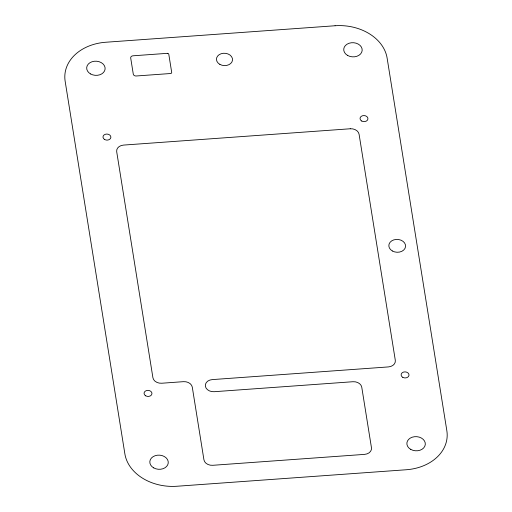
<?xml version="1.0" encoding="UTF-8"?>
<svg xmlns="http://www.w3.org/2000/svg" width="512" height="512" viewBox="0 0 512 512"><rect width="100%" height="100%" fill="white"/><g stroke="black" fill="none" stroke-linecap="round" stroke-linejoin="round"><path stroke-width="0.77" d="M335.072 25.747L105.766 42.246A46.714 35.84 3.2 0 0 65.158 81.306L124.87 453.862A46.714 35.84 3.2 0 0 176.928 486.253L406.234 469.754A46.714 35.84 3.2 0 0 446.842 430.694L387.13 58.138A46.714 35.84 3.2 0 0 335.072 25.747M167.322 53.338L132.992 55.802A2.637 2.022 3.2 0 0 130.701 58.01L133.286 74.157A2.637 2.022 3.2 0 0 136.23 75.987L170.554 73.517A1.318 1.011 3.2 0 0 171.699 72.416L168.787 54.253A1.318 1.011 3.2 0 0 167.322 53.338M350.259 128.768L123.571 145.082A7.917 6.074 3.2 0 0 116.691 151.699L152.915 377.741A7.917 6.074 3.2 0 0 161.741 383.232L183.462 381.664A7.917 6.074 3.2 0 1 192.288 387.155L203.93 459.808A7.917 6.074 3.2 0 0 212.755 465.299L364.582 454.374A7.917 6.074 3.2 0 0 371.462 447.757L361.76 387.213A7.917 6.074 3.2 0 0 352.934 381.722L214.202 391.706A7.917 6.074 3.2 0 1 205.376 386.214A7.917 6.074 3.2 0 1 212.262 379.597L388.429 366.918A7.917 6.074 3.2 0 0 395.309 360.301L359.085 134.259A7.917 6.074 3.2 0 0 350.259 128.768M392.378 250.982A8.378 6.426 3.2 0 0 405.549 246.618A8.378 6.426 3.2 0 0 393.696 239.917A8.378 6.426 3.2 0 0 392.378 250.982M104.653 139.52A3.962 3.04 3.2 0 0 110.874 137.459A3.962 3.04 3.2 0 0 105.274 134.291A3.962 3.04 3.2 0 0 104.653 139.52M361.709 121.024A3.962 3.04 3.2 0 0 367.93 118.963A3.962 3.04 3.2 0 0 362.33 115.795A3.962 3.04 3.2 0 0 361.709 121.024M410.771 449.395A9.235 7.085 3.2 0 0 425.286 444.582A9.235 7.085 3.2 0 0 412.23 437.197A9.235 7.085 3.2 0 0 410.771 449.395M153.715 467.891A9.235 7.085 3.2 0 0 168.237 463.078A9.235 7.085 3.2 0 0 155.174 455.693A9.235 7.085 3.2 0 0 153.715 467.891M347.635 55.45A9.235 7.085 3.2 0 0 362.15 50.637A9.235 7.085 3.2 0 0 349.088 43.251A9.235 7.085 3.2 0 0 347.635 55.45M90.579 73.946A9.235 7.085 3.2 0 0 105.094 69.133A9.235 7.085 3.2 0 0 92.038 61.747A9.235 7.085 3.2 0 0 90.579 73.946M145.728 395.834A3.962 3.04 3.2 0 0 151.949 393.773A3.962 3.04 3.2 0 0 146.355 390.605A3.962 3.04 3.2 0 0 145.728 395.834M402.784 377.338A3.962 3.04 3.2 0 0 409.005 375.277A3.962 3.04 3.2 0 0 403.411 372.109A3.962 3.04 3.2 0 0 402.784 377.338M219.859 64.371A8.051 6.176 3.2 0 0 232.506 60.173A8.051 6.176 3.2 0 0 221.12 53.741A8.051 6.176 3.2 0 0 219.859 64.371"/></g></svg>
